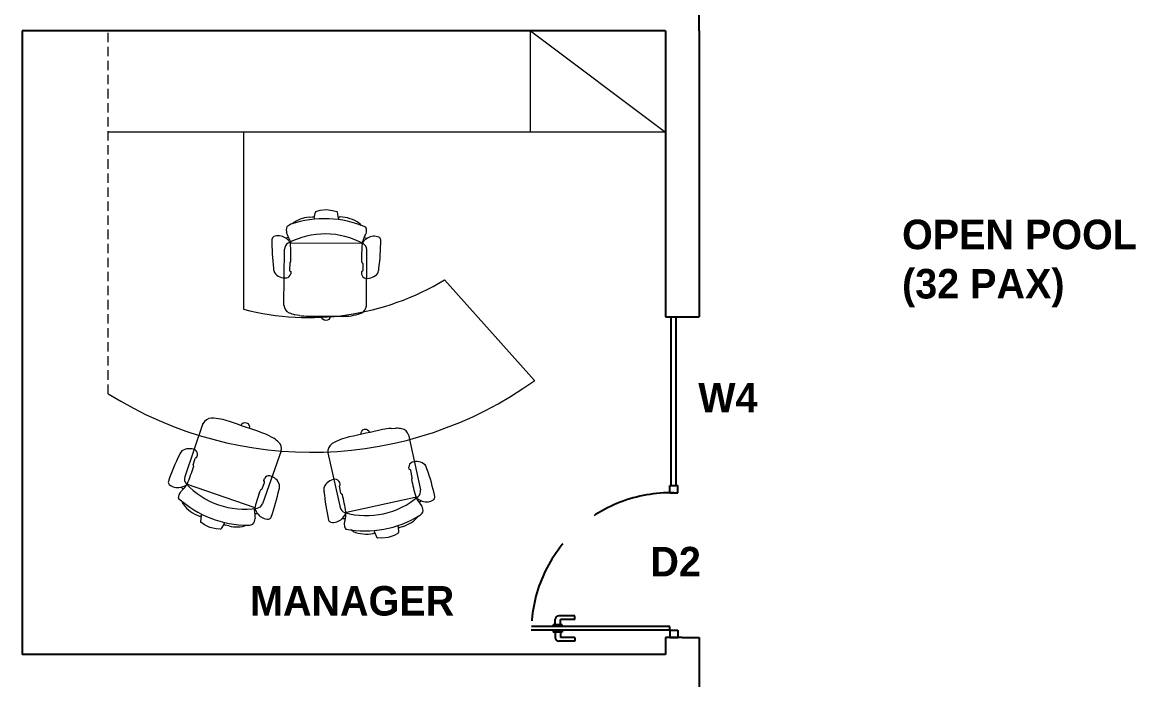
# Model space of a CAD drawing. Header units: inches. Extents: x 484217 to 497210, y -26946 to -21493.
# Drawn here: x 484506.2 to 484803, y -24835.2 to -24659.9 of the extents above; entities that cross this region are included whole.
import ezdxf

# ---------------------------------------------------------------- set-up
doc = ezdxf.new("R2010")
doc.units = ezdxf.units.IN
doc.header["$LTSCALE"] = 20
doc.header["$MEASUREMENT"] = 0
doc.linetypes.add('DASHED', pattern=[0.75, 0.5, -0.25])
doc.linetypes.add('HIDDEN2', pattern=[0.1875, 0.125, -0.0625])
doc.layers.add('A-furniture', color=50, linetype='Continuous', lineweight=9)
doc.layers.add('I-ANNO-TEXT', color=7, linetype='Continuous', lineweight=18)
doc.layers.add('GLAZING', color=4, linetype='Continuous')
doc.layers.add('I-WALL-IN', color=3, linetype='Continuous')
doc.styles.add('MICRO', font='')
doc.styles.get('MICRO').set_extended_font_data('MicrogrammaSSi', bold=True)

# ---------------------------------------------------------------- blocks, each defined once
blk = doc.blocks.new('A$C6A0E07C9')
at = {"layer": 'A-furniture'}
for p, q in [((-0.2138, 0.2718), (0.1182, 0.2876)), ((-0.2691, 0.1773), (-0.2664, 0.2046)), ((-0.0121, 0.2424), (-0.025, 0.2422)), ((-0.0115, 0.2426), (-0.0121, 0.2424)), ((-0.0112, 0.2428), (-0.0115, 0.2426)), ((-0.0079, 0.2484), (-0.0112, 0.2428)), ((0.0377, 0.2515), (-0.0033, 0.2499)), ((0.0418, 0.2505), (0.045, 0.2473)), ((0.045, 0.2473), (0.0464, 0.2461)), ((0.0464, 0.2461), (0.0478, 0.2453)), ((0.0478, 0.2453), (0.0485, 0.2451)), ((0.1585, 0.2497), (0.1792, -0.1667)), ((0.3152, 0.1516), (0.3188, 0.1294)), ((0.3146, 0.1213), (0.3056, 0.1197)), ((0.3131, 0.1211), (0.3466, 0.116)), ((0.3514, 0.1128), (0.36, 0.0876)), ((0.36, 0.0876), (0.3659, 0.0513)), ((-0.2907, 0.0196), (-0.2893, 0.0294)), ((-0.2883, 0.01), (-0.2907, 0.0196)), ((-0.2893, 0.0294), (-0.2841, 0.0379)), ((-0.2824, 0.002), (-0.2883, 0.01)), ((-0.2841, 0.0379), (-0.2762, 0.0438)), ((-0.2739, -0.003), (-0.2824, 0.002)), ((-0.2762, 0.0438), (-0.2666, 0.0462)), ((0.3636, 0.0146), (0.3576, -0.0113)), ((0.3659, 0.0513), (0.3636, 0.0146)), ((-0.2641, -0.0045), (-0.2739, -0.003)), ((0.3108, -0.0224), (0.3218, -0.0234)), ((0.3197, -0.023), (0.3546, -0.0146)), ((0.3546, -0.0146), (0.3564, -0.0132)), ((0.3564, -0.0132), (0.3576, -0.0113)), ((0.0087, -0.176), (-0.0042, -0.1772)), ((0.0094, -0.1763), (0.0087, -0.176)), ((0.0097, -0.1764), (0.0094, -0.1763)), ((0.0135, -0.1816), (0.0097, -0.1764)), ((0.0591, -0.1802), (0.0183, -0.1827)), ((0.0631, -0.1788), (0.066, -0.1753)), ((0.066, -0.1753), (0.0673, -0.174)), ((0.0673, -0.174), (0.0686, -0.173)), ((0.0686, -0.173), (0.0692, -0.1728)), ((0.2962, -0.1472), (0.2839, -0.1595)), ((-0.1895, -0.2174), (0.1433, -0.1996))]:
    blk.add_line(p, q, dxfattribs=at)
for centre, radius, start, end in [((0.0274, 0.2777), 0.0792, 129.49988, 189.11522), ((0.0065, 0.2825), 0.0635, 94.07923, 117.59377), ((0.2241, -0.8917), 1.2574, 92.35943, 100.17565), ((0.1721, 0.3454), 0.0192, 28.12557, 89.24362), ((0.1209, 0.3234), 0.0749, 330.37939, 24.51295), ((-0.21, 0.2233), 0.0487, 94.52598, 161.01093), ((-0.0222, 0.2712), 0.0292, 192.00474, 264.44095), ((0.117, 0.2414), 0.0463, 34.09018, 88.4441), ((-0.2488, 0.0248), 0.4712, 334.59734, 30.97321), ((0.1077, 0.3263), 0.0879, 309.67257, 333.02228), ((-1.1254, 2.7931), 2.8487, 297.11573, 298.06946), ((-0.9196, -0.0126), 1.143, 14.09314, 15.00562), ((0.2336, 0.2226), 0.0597, 72.52818, 107.70113), ((0.1951, 0.2221), 0.0806, 25.51985, 45.53867), ((0.5941, -0.0351), 0.8932, 162.12026, 164.43231), ((-0.0038, 0.2437), 0.00623, 84.84548, 131.31741), ((0.0374, 0.2414), 0.0101, 64.52807, 88.63913), ((0.0007, 1.5534), 1.3091, 272.08986, 276.67605), ((0.1493, 0.274), 0.0211, 279.8693, 313.34338), ((0.1704, 0.2449), 0.0129, 130.13659, 158.01734), ((0.1866, 0.1808), 0.0779, 100.05254, 108.26721), ((-0.3014, 0.0263), 0.6141, 339.61076, 22.04666), ((0.1276, 0.1249), 0.1894, 8.09249, 40.8276), ((0.1816, 0.1421), 0.4521, 175.52891, 182.09908), ((72.2191, 3.6268), 72.5738, 182.765274, 182.924882), ((0.31, 0.1288), 0.0088, 301.08798, 3.16667), ((0.3467, 0.1108), 0.00513, 22.81842, 91.00758), ((0.1162, -0.0378), 0.2107, 328.69616, 1.80788), ((0.3177, -0.0315), 0.00903, 2.12372, 63.37094), ((0.0809, -0.0616), 0.3414, 182.48103, 200.75528), ((-0.1856, -0.1603), 0.0572, 202.88209, 266.11689), ((0.0015, -0.2058), 0.0292, 101.25248, 173.68869), ((0.0171, -0.1766), 0.00623, 234.37601, 280.84795), ((0.0579, -0.1702), 0.0101, 277.0543, 301.16536), ((0.1515, -1.4793), 1.3091, 89.01739, 93.60357), ((0.138, -0.155), 0.0449, 276.79393, 330.15211), ((0.1724, -0.1915), 0.0211, 52.35005, 85.82413), ((0.197, -0.1553), 0.0211, 212.66016, 229.03524), ((0.1633, -0.2919), 0.1223, 63.05477, 80.63565), ((0.1362, -0.2476), 0.0879, 32.67116, 56.02087), ((-0.9196, -0.0126), 1.143, 350.69637, 351.61264), ((0.3239, 0.0551), 0.2601, 246.15386, 250.81737), ((0.249, -0.1528), 0.0392, 254.29981, 275.99109), ((0.2537, -0.1401), 0.0518, 269.3553, 293.37881), ((0.0516, -0.2073), 0.0792, 176.57822, 236.19355), ((0.1491, -0.2435), 0.0749, 341.18048, 35.31404), ((0.0312, -0.2142), 0.0635, 248.09967, 271.6142), ((0.1312, 0.9758), 1.2574, 265.51777, 273.33401), ((0.2022, -0.2604), 0.0192, 276.44982, 337.56787)]:
    blk.add_arc(centre, radius, start, end, dxfattribs=at)
blk = doc.blocks.new('*U164')
at = {"layer": 'A-furniture'}
for p, q in [((2.5, -0.6), (2.5, 0)), ((3.3, -0.6), (0, -0.6)), ((0.8, -0.6), (0.8, -1.65)), ((1.9915, -1.4758), (2.5254, -2.0716))]:
    blk.add_line(p, q, dxfattribs=at)
at = {"layer": 'A-furniture', "linetype": 'HIDDEN2'}
blk.add_line((2.5, 0), (3.3, -0.6), dxfattribs=at)
at = {"layer": 'A-furniture'}
for centre, radius, start, end in [((1.1885, -0.1453), 1.5541, 255.52138, 301.11099), ((1.2039, -0.2339), 2.2635, 237.86798, 305.72146)]:
    blk.add_arc(centre, radius, start, end, dxfattribs=at)
for p, rotation in [((1.3234, -1.428), 86.85652716130764), ((0.6913, -2.5849), 248.0226334994808), ((1.5459, -2.6506), 279.5773348211345)]:
    blk.add_blockref('A$C6A0E07C9', p, dxfattribs=dict(at, rotation=rotation))
blk = doc.blocks.new('glass doors- 900')
for p, q in [((387080.9, -15045.5), (387080.9, -14224.6)), ((387102.3, -15045.5), (387102.3, -14226.3)), ((387070.1, -14365.5), (387038, -14365.5)), ((387080.9, -14354.8), (387070.1, -14354.8)), ((387070.1, -14408.4), (387070.1, -14354.8)), ((387102.3, -14354.8), (387113, -14354.8)), ((387113, -14408.4), (387113, -14354.8)), ((387113, -14365.5), (387145.1, -14365.5)), ((387016.6, -14483.4), (387016.6, -14387)), ((387038, -14483.4), (387038, -14397.7)), ((387070.1, -14397.7), (387038, -14397.7)), ((387080.9, -14408.4), (387070.1, -14408.4)), ((387102.3, -14408.4), (387113, -14408.4)), ((387113, -14397.7), (387145.1, -14397.7)), ((387145.1, -14483.4), (387145.1, -14397.7)), ((387166.6, -14483.4), (387166.6, -14387)), ((387038, -14483.4), (387016.6, -14483.4)), ((387145.1, -14483.4), (387166.6, -14483.4)), ((387038, -15045.5), (387038, -15092.6)), ((387080.9, -15045.5), (387038, -15045.5)), ((387080.9, -15092.6), (387038, -15092.6)), ((387080.9, -15045.5), (387080.9, -15092.6)), ((387080.9, -15045.5), (387080.9, -15092.6)), ((387080.9, -15045.5), (387102.3, -15045.5)), ((387895.1, -15045.5), (387895.1, -15092.6)), ((387895.1, -15045.5), (387895.1, -15092.6)), ((387895.1, -15045.5), (387895.1, -15045.5)), ((387895.1, -15045.5), (387938, -15045.5)), ((387895.1, -15092.6), (387938, -15092.6)), ((387938, -15045.5), (387938, -15092.6))]:
    blk.add_line(p, q)
at = {"linetype": 'DASHED', "ltscale": 50}
blk.add_arc((387070.1, -15049.8), 825.3, 358.60282, 89.25501, dxfattribs=at)
for centre, start, end in [((387038, -14387), 90, 180), ((387145.1, -14387), 0, 90)]:
    blk.add_arc(centre, 21.4, start, end)

msp = doc.modelspace()

# ---------------------------------------------------------------- linework, layer by layer
at = {"layer": 'A-furniture', "linetype": 'HIDDEN2', "elevation": 6.93}
msp.add_lwpolyline([(484529.14, -24758.97), (484529.14, -24662.19)], dxfattribs=at)
at = {"layer": 'GLAZING', "elevation": 6.93}
for points in [[(484679.16, -24783.45), (484679.16, -24738.45)], [(484680.51, -24783.45), (484680.51, -24738.45)], [(484679.16, -24783.45), (484680.51, -24783.45)]]:
    msp.add_lwpolyline(points, dxfattribs=at)
at = {"layer": 'I-WALL-IN'}
for p, q in [((484686.64, -24662.19, 6.93), (484686.64, -24657.69, 6.93)), ((484506.2, -24662.19, 6.93), (484506.2, -24828.45, 6.93)), ((484510.7, -24662.19, 6.93), (484506.2, -24662.19, 6.93)), ((484682.14, -24738.45, 6.93), (484686.64, -24738.45, 6.93)), ((484682.14, -24823.95, 6.93), (484677.64, -24823.95, 6.93)), ((484682.14, -24823.95, 6.93), (484686.64, -24823.95, 6.93)), ((484686.64, -24823.95, 6.93), (484686.64, -24846.45, 6.93)), ((484510.7, -24828.45, 6.93), (484506.2, -24828.45, 6.93))]:
    msp.add_line(p, q, dxfattribs=at)
at = {"layer": 'I-WALL-IN', "elevation": 6.93}
for points in [[(484677.64, -24662.19), (484510.7, -24662.19)], [(484677.64, -24662.19), (484677.64, -24738.45)], [(484686.64, -24662.19), (484686.64, -24738.45)], [(484677.64, -24738.45), (484682.14, -24738.45)], [(484677.64, -24823.95), (484677.64, -24828.45)], [(484686.64, -24823.95), (484686.64, -24832.95)], [(484677.64, -24828.45), (484510.7, -24828.45)]]:
    msp.add_lwpolyline(points, dxfattribs=at)

# ---------------------------------------------------------------- block references
at = {"xscale": 44.99999999999999, "yscale": 44.99999999999999, "zscale": 44.99999999999999}
msp.add_blockref('*U164', (484529.14, -24662.19, 6.93), dxfattribs=at)
at = {"layer": 'GLAZING', "xscale": 0.04499999998952262, "yscale": 0.04499999998952262, "zscale": 0.04499999998952262, "rotation": 90}
msp.add_blockref('glass doors- 900', (484001.77, -42240.66, 6.93), dxfattribs=at)

# ---------------------------------------------------------------- texts
at = {"layer": 'I-ANNO-TEXT', "char_height": 7.875, "attachment_point": 1, "style": 'MICRO'}
for s, width, insert in [('{\\fBahnschrift Light|b1|i0|c0|p34;OPEN POOL\\P(32 PAX)}', 2474.1483, (484740.72, -24712.56, 6.93)), ('{\\fBahnschrift Light|b1|i0|c0|p34;W4}', 7.4099, (484686.39, -24756.08, 6.93)), ('{\\fBahnschrift Light|b1|i0|c0|p34;D2}', 7.4099, (484673.63, -24799.78, 6.93)), ('{\\fBahnschrift Light|b1|i0|c0|p34;MANAGER }', 7.4099, (484566.92, -24810.23, 6.93))]:
    msp.add_mtext_dynamic_manual_height_columns(s, width=width, gutter_width=1.5, heights=[0], dxfattribs=dict(at, insert=insert))

doc.saveas('drawing.dxf')
